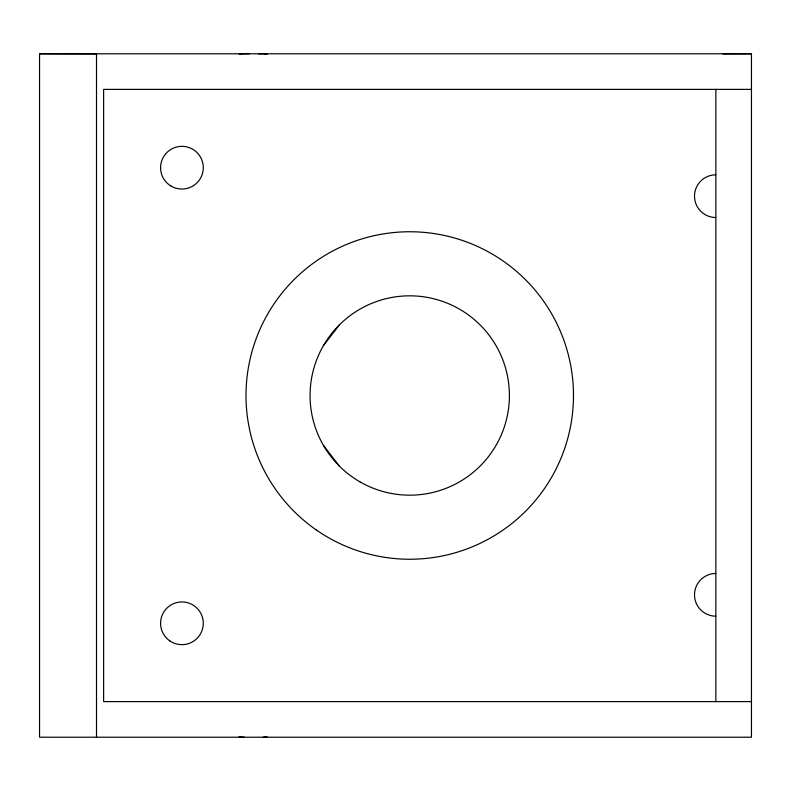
<?xml version="1.0" encoding="UTF-8"?>
<svg xmlns="http://www.w3.org/2000/svg" width="791" height="791" viewBox="0 0 791 791"><rect width="100%" height="100%" fill="white"/><g stroke="black" fill="none" stroke-linecap="round" stroke-linejoin="round"><path stroke-width="1.19" d="M39.55 53.788L39.55 737.212L751.45 737.212L751.45 53.788L39.55 53.788L96.502 53.897L96.502 737.212M323.42 345.667L339.26 325.022M722.974 53.897L751.45 53.788M249.432 53.778L238.882 53.788L241.828 53.788M258.568 53.798L267.358 53.788L264.412 53.788M751.45 89.383L103.621 89.383L103.621 701.617L751.45 701.617M244.379 737.202L238.813 737.212L241.749 737.212M263.116 737.222L267.289 737.212L264.342 737.212M323.42 445.333L339.26 465.978M715.855 89.383L715.855 701.617M715.855 217.525A21.357 21.357 0 0 1 694.498 196.168A21.357 21.357 0 0 1 715.855 174.811M715.855 616.189A21.357 21.357 0 0 1 694.498 594.832A21.357 21.357 0 0 1 715.855 573.475M171.044 186.063A21.357 21.357 0 0 0 203.287 167.939A21.357 21.357 0 0 0 171.469 149.074A21.357 21.357 0 0 0 171.044 186.063M169.986 641.007A21.357 21.357 0 0 0 203.238 624.801A21.357 21.357 0 0 0 172.576 604.106A21.357 21.357 0 0 0 169.986 641.007M316.558 530.138A163.737 163.737 0 0 0 572.931 408.878A163.737 163.737 0 0 0 339.725 247.484A163.737 163.737 0 0 0 316.558 530.138M359.905 481.818A99.666 99.666 0 0 0 509.404 395.5A99.666 99.666 0 0 0 359.905 309.182A99.666 99.666 0 0 0 359.905 481.818"/></g></svg>
